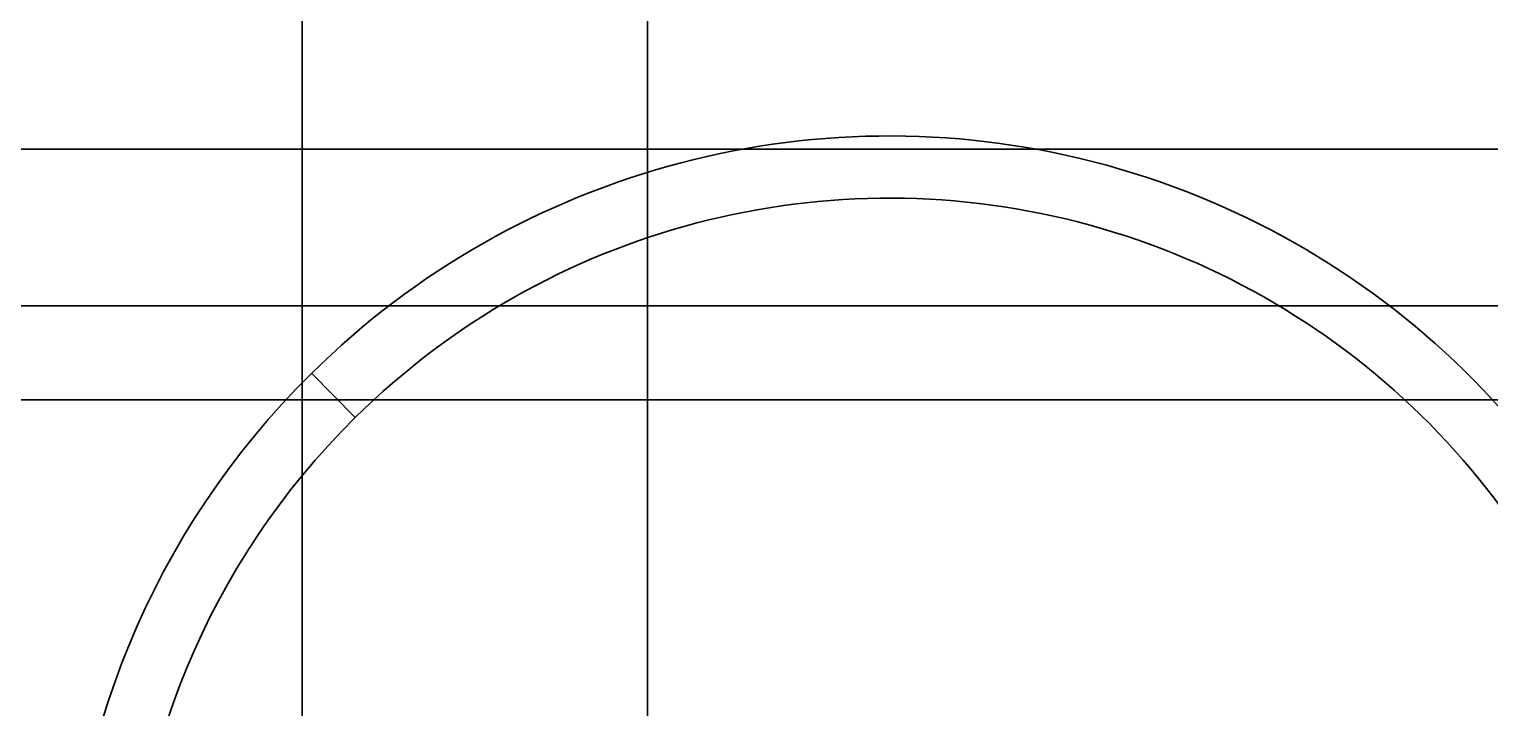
# Model space of a CAD drawing. Header units: millimetres. Extents: x -431 to 3717, y -325 to 2729.
# Drawn here: x 109.06 to 130.21, y 493.62 to 503.45 of the extents above; entities that cross this region are included whole.
import ezdxf

# ---------------------------------------------------------------- set-up
doc = ezdxf.new("R2010")
doc.units = ezdxf.units.MM

# ---------------------------------------------------------------- blocks, each defined once
blk = doc.blocks.new('Drawing View2')
at = {"color": 7, "linetype": 'Continuous', "lineweight": 35}
for p, q in [((-123.4, 255.2), (-123.4, 140)), ((-123.4, 255.2), (-123.4, 140)), ((-128.4, 202), (-128.4, -278)), ((-128.4, 202), (-128.4, -278)), ((-79.9, 163.711), (-159.9, 163.711)), ((-79.9, 161.441), (-159.9, 161.441)), ((-128.264, 160.465), (-127.632, 159.824)), ((-79.9, 160.08), (-159.9, 160.08)), ((-79.9, 160.08), (-159.9, 160.08))]:
    blk.add_line(p, q, dxfattribs=at)
for radius, start, end in [(24.5, 314.6585, 134.6585), (24.5, 314.6585, 134.6585), (21.5, 314.6585, 134.2993), (18.5, 314.9113, 134.6585), (24.5, 134.6585, 314.6585), (24.5, 134.6585, 314.6585), (21.5, 134.6585, 314.2993), (18.5, 134.9113, 314.6585), (11.9, 314.6585, 134.6585), (11, 314.6585, 134.6585), (11, 314.6585, 134.6585), (11.9, 134.6585, 314.6585), (11, 134.6585, 314.6585), (11, 134.6585, 314.6585)]:
    blk.add_arc((-119.9, 152), radius, start, end, dxfattribs=at)

msp = doc.modelspace()

# ---------------------------------------------------------------- block references
at = {"color": 7, "linetype": 'Continuous', "lineweight": 35}
msp.add_blockref('Drawing View2', (241.415, 338), dxfattribs=at)

doc.saveas('drawing.dxf')
